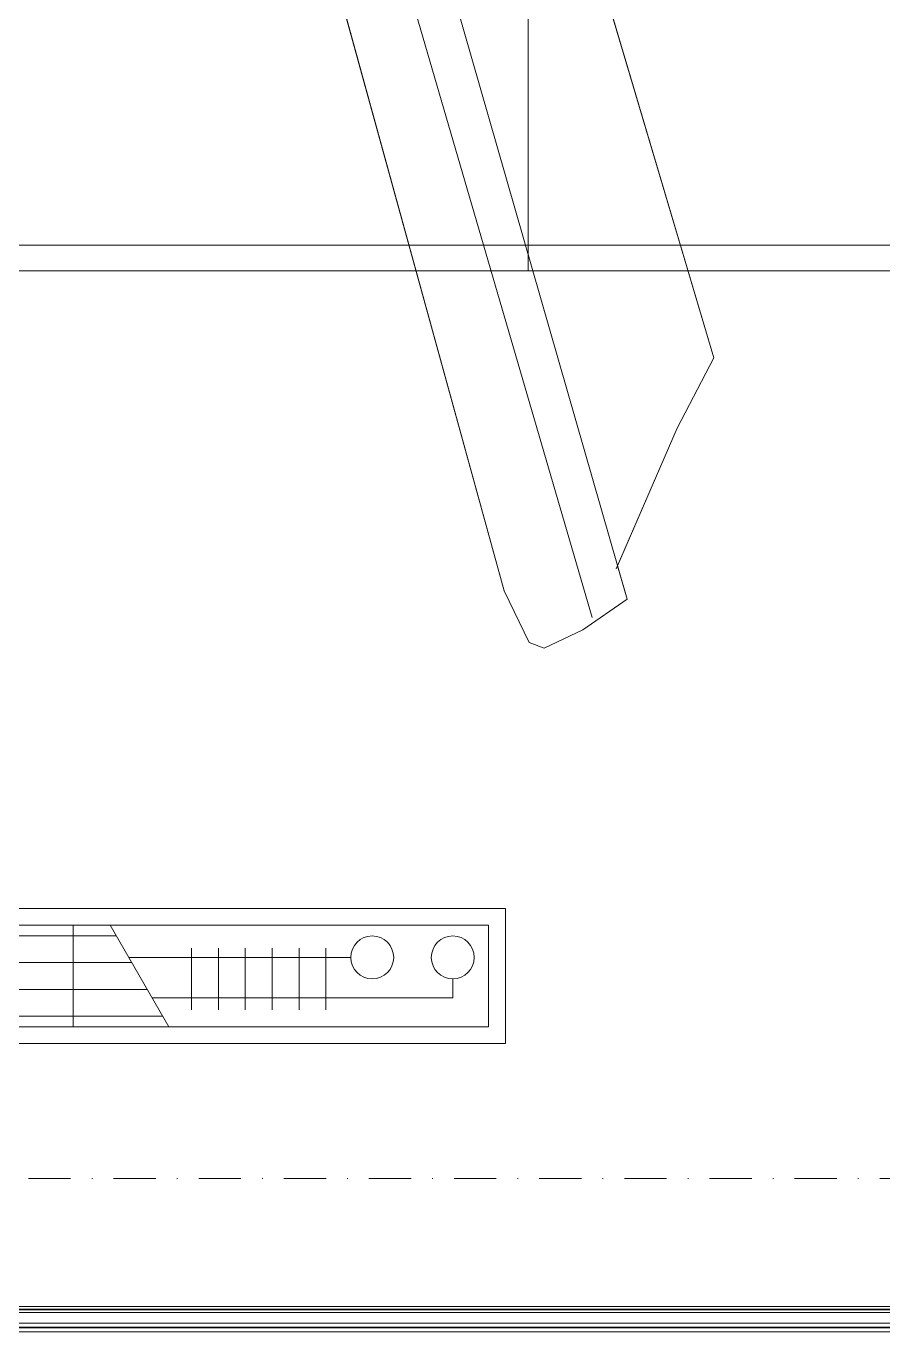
# Model space of a CAD drawing. Extents: x -1701 to 23780, y -363 to 7742.
# Drawn here: x 7696.6 to 7823.4, y 322.3 to 515.7 of the extents above; entities that cross this region are included whole.
import ezdxf
from ezdxf.xclip import XClip

# ---------------------------------------------------------------- set-up
doc = ezdxf.new("R2010")
doc.units = 0
doc.header["$LTSCALE"] = 25
doc.header["$MEASUREMENT"] = 0
doc.header["$XCLIPFRAME"] = 0
doc.linetypes.add('Audi$0$DASHDOT2', pattern=[0.5, 0.25, -0.125, 0, -0.125])
doc.layers.get('0').update_dxf_attribs({"color": 9, "lineweight": 9})
for name, color, linetype, lineweight in [('Audi$0$04', 8, 'Continuous', 9), ('Audi$0$05', 8, 'Continuous', 9), ('Audi$0$10', 8, 'Continuous', 9), ('Audi$0$15', 8, 'Continuous', 9), ('Audi$0$24', 8, 'Audi$0$DASHDOT2', 9), ('Audi$0$32', 8, 'Continuous', 9)]:
    doc.layers.add(name, color=color, linetype=linetype, lineweight=lineweight)

# ---------------------------------------------------------------- blocks, each defined once
blk = doc.blocks.new('Audi$0$p-audi-highlight_platform')
for p, q in [((270.3, 0), (270.3, 307.6)), ((660.6, 3.8), (0, 3.8))]:
    blk.add_line(p, q)
blk.add_lwpolyline([(0, 307.6), (660.6, 307.6), (660.6, 0), (0, 0)], close=True)
blk = doc.blocks.new('Audi$0$p-konvektor_audi')
for p, q in [((250, 89.48), (0, 89.47)), ((250, 89.47), (0, 89.48)), ((250, 69.47), (250, 89.47)), ((199.29, 85.44), (2.49, 85.42)), ((186.04, 71.94), (186.04, 86.98)), ((191.48, 71.95), (200.19, 86.99)), ((203.55, 84.5), (203.55, 75.36)), ((207.52, 84.5), (207.52, 75.36)), ((211.5, 84.5), (211.5, 75.36)), ((215.48, 84.5), (215.48, 75.36)), ((219.45, 84.5), (219.45, 75.36)), ((223.43, 84.5), (223.43, 75.36)), ((196.99, 81.46), (2.49, 81.45)), ((242.21, 82.69), (197.7, 82.69)), ((242.21, 79.91), (242.21, 82.69)), ((194.68, 77.48), (2.49, 77.47)), ((227.1, 76.72), (194.25, 76.73)), ((192.38, 73.51), (2.49, 73.49)), ((0, 69.47), (250, 69.47))]:
    blk.add_line(p, q)
for points in [[(250, 89.47), (0, 89.47), (0, 69.47), (250, 69.47)], [(247.51, 86.99), (247.51, 71.95), (2.49, 71.95), (2.49, 86.99)]]:
    blk.add_lwpolyline(points, close=True)
for centre in [(230.28, 76.72), (242.21, 76.72)]:
    blk.add_circle(centre, 3.18)
blk = doc.blocks.new('Audi$0$Group-325-1')
for p, q in [((384784.2699, 69369.7089), (384784.2277, 69369.6053)), ((384784.901, 69369.5901), (384784.2699, 69369.7089)), ((384784.2277, 69369.6053), (384784.1715, 69369.5072)), ((384784.9688, 69369.494), (384784.901, 69369.5901)), ((384784.1334, 69369.5156), (384785.1602, 69369.3127)), ((384785.1131, 69369.3188), (384784.9688, 69369.494)), ((384784.1214, 69369.4547), (384785.1608, 69369.254)), ((384785.0663, 69369.1565), (384784.0879, 69369.3606)), ((384785.1602, 69369.3127), (384785.1706, 69369.2337)), ((384785.1706, 69369.2337), (384785.1687, 69369.1701)), ((384785.151, 69369.1543), (384785.0663, 69369.1565)), ((384785.1687, 69369.1701), (384785.151, 69369.1543))]:
    blk.add_line(p, q)
blk.add_lwpolyline([(384784.2699, 69369.7089), (384784.901, 69369.5901), (384784.9688, 69369.494), (384785.1099, 69369.3227), (384785.1602, 69369.3127), (384785.1706, 69369.2337), (384785.1687, 69369.1701), (384785.151, 69369.1543), (384785.0663, 69369.1565), (384784.0879, 69369.3606), (384784.1366, 69369.4517), (384784.166, 69369.5091), (384784.1719, 69369.508), (384784.2277, 69369.6053)], close=True)
blk = doc.blocks.new('Audi$0$p-audi_arac')
at = {"xscale": 99.99999999999999, "yscale": 99.99999999999999, "zscale": 99.99999999999999, "rotation": 117.1763778173342}
blk.add_blockref('Audi$0$Group-325-1', (23745751.03, -31061967.79), dxfattribs=at)
blk = doc.blocks.new('*U4857')
at = {"layer": 'Audi$0$15'}
for p, q in [((-1.47, -18.95), (-170.63, -18.95)), ((1.47, -18.95), (62.7, -18.95)), ((-1.47, -19.35), (-170.63, -19.35)), ((-1.47, -19.42), (-170.63, -19.42)), ((-1.47, -19.82), (-170.63, -19.82)), ((1.47, -19.35), (62.7, -19.35)), ((1.47, -19.42), (62.7, -19.42)), ((1.47, -19.82), (62.7, -19.82)), ((-1.47, -21.42), (-170.63, -21.42)), ((-1.47, -22.02), (-170.63, -22.02)), ((-1.47, -22.1), (-170.63, -22.1)), ((-1.47, -22.7), (-170.63, -22.7)), ((1.47, -21.42), (62.7, -21.42)), ((1.47, -22.02), (62.7, -22.02)), ((1.47, -22.1), (62.7, -22.1)), ((1.47, -22.7), (62.7, -22.7))]:
    blk.add_line(p, q, dxfattribs=at)
blk = doc.blocks.new('Audi')
at = {"layer": 'Audi$0$24'}
blk.add_lwpolyline([(6827.5, 345), (11027.5, 345)], dxfattribs=at)
at = {"layer": 'Audi$0$04'}
ref = blk.add_blockref('Audi$0$p-audi_arac', (8070.9, 820.84), dxfattribs=dict(at, rotation=180))
XClip(ref).set_block_clipping_path([(78.7122941336, 1.0544697778), (604.8782045665, 398.767110667)])
at = {"layer": 'Audi$0$05', "xscale": -1}
blk.add_blockref('Audi$0$p-audi-highlight_platform', (8041.16, 479.43), dxfattribs=at)
at = {"layer": 'Audi$0$10'}
for p in [(7634.17, 345), (7867.5, 345)]:
    blk.add_blockref('*U4857', p, dxfattribs=at)
at = {"layer": 'Audi$0$32', "xscale": -1, "rotation": 180}
blk.add_blockref('Audi$0$p-konvektor_audi', (7517.5, 454.48), dxfattribs=at)

msp = doc.modelspace()

# ---------------------------------------------------------------- block references
at = {"color": 6}
msp.add_blockref('Audi', (0, 0), dxfattribs=at)

doc.saveas('drawing.dxf')
